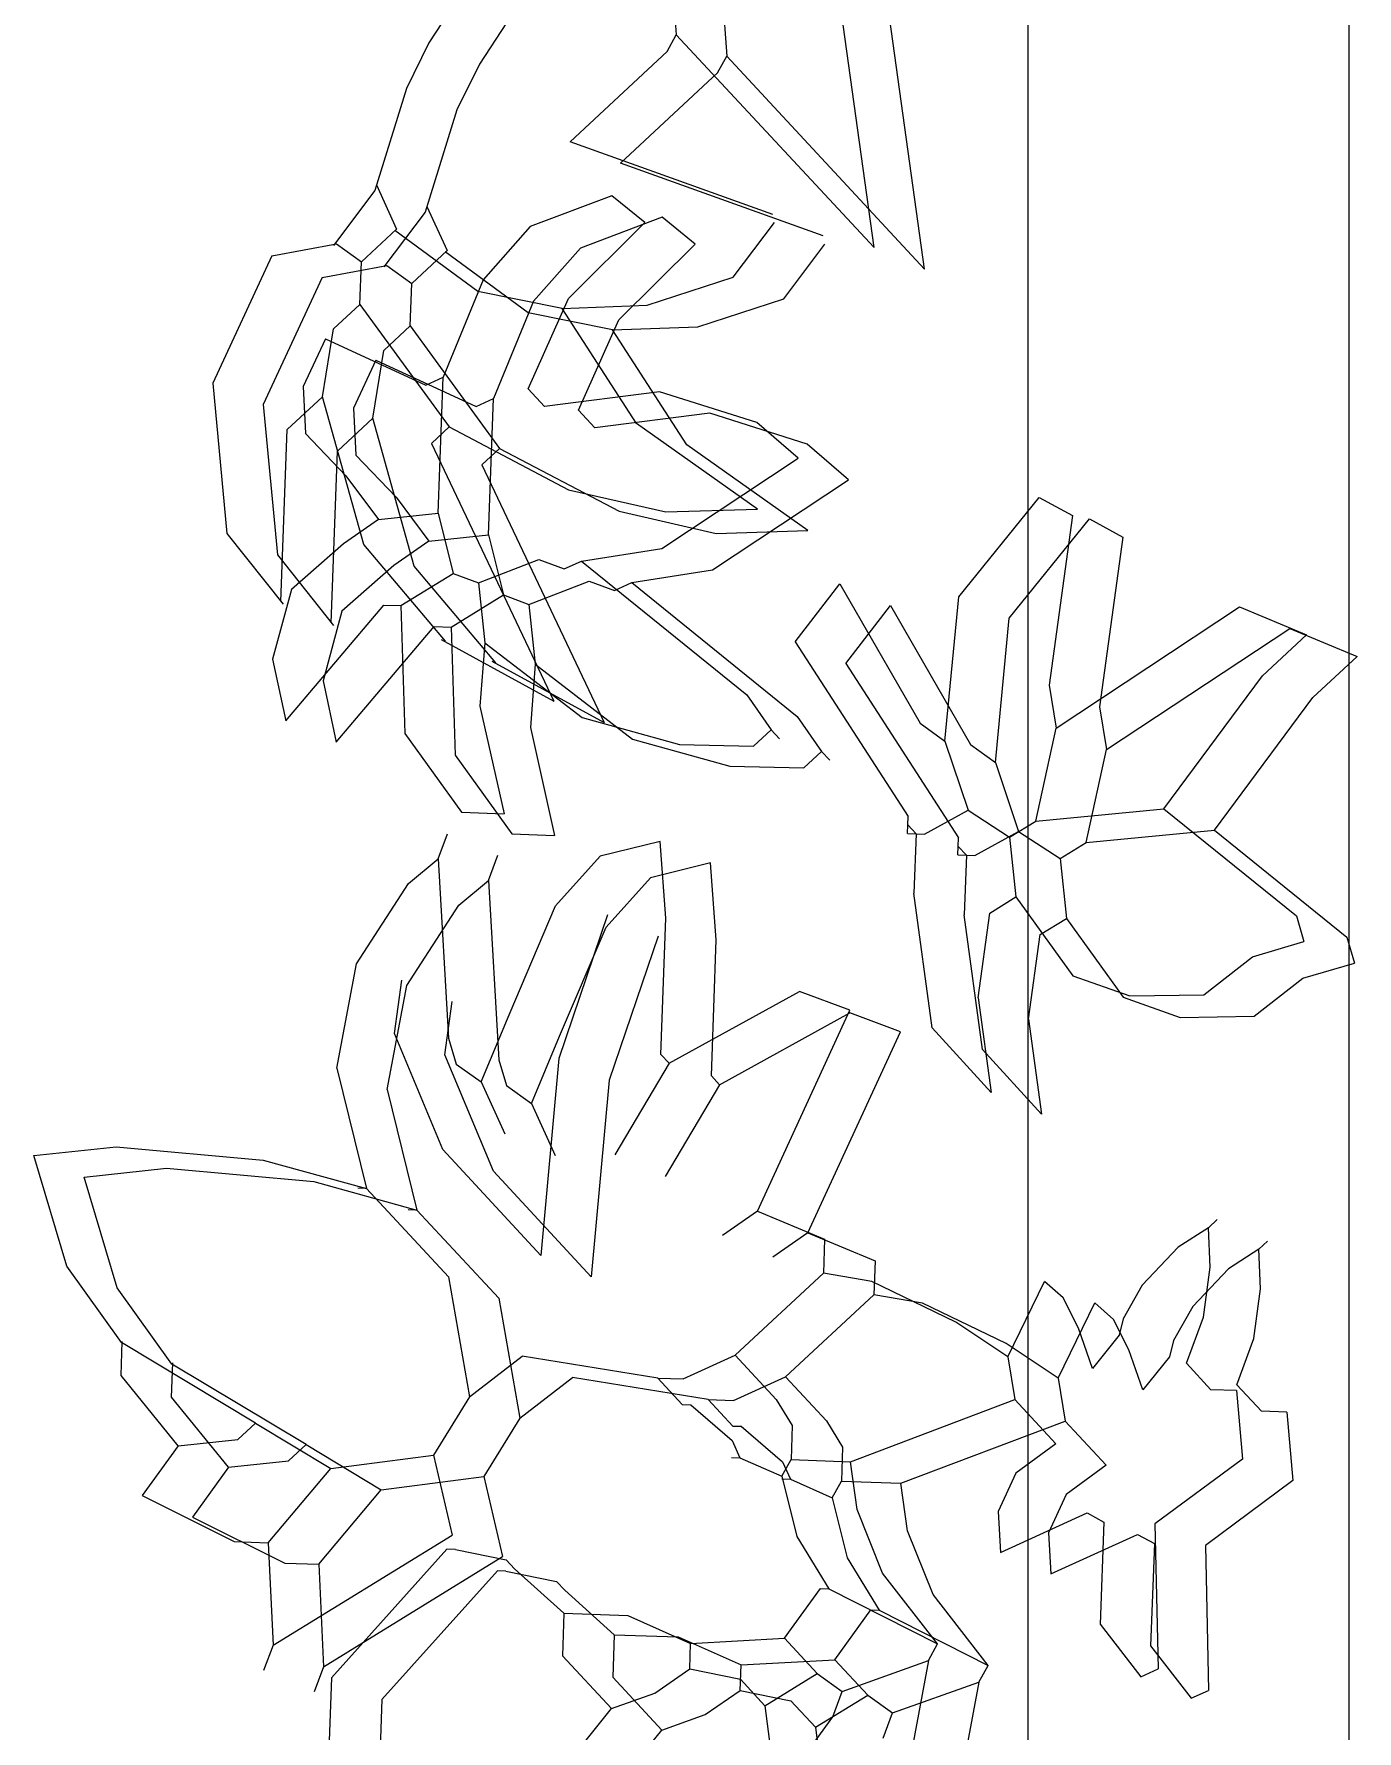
# Model space of a CAD drawing. Header units: millimetres. Extents: x 2667 to 2848, y -1 to 1765.
# Drawn here: x 2814.592 to 2815.004, y 1726.451 to 1726.98 of the extents above; entities that cross this region are included whole.
import ezdxf

# ---------------------------------------------------------------- set-up
doc = ezdxf.new("R2010")
doc.units = ezdxf.units.MM
doc.layers.add('PROIEZIONI', color=145, linetype='Continuous')
doc.layers.add('VERDE_giardino', color=74, linetype='Continuous', lineweight=9)

msp = doc.modelspace()

# ---------------------------------------------------------------- linework, layer by layer
at = {"layer": 'PROIEZIONI'}
for p, q in [((2814.90139, 1736.7425), (2814.90139, 1719.00637)), ((2815.00139, 1736.7425), (2815.00139, 1719.00637))]:
    msp.add_line(p, q, dxfattribs=at)
at = {"layer": 'VERDE_giardino'}
for p, q in [((2814.7901, 1727.00338), (2814.79188, 1726.97943)), ((2814.8058, 1726.99668), (2814.80758, 1726.97273)), ((2814.72326, 1726.98989), (2814.71483, 1726.97693)), ((2814.85353, 1726.91312), (2814.84271, 1726.99084)), ((2814.86923, 1726.90642), (2814.85841, 1726.98415)), ((2814.73896, 1726.9832), (2814.73052, 1726.97023)), ((2814.78904, 1726.97422), (2814.79188, 1726.97943)), ((2814.79188, 1726.97943), (2814.85353, 1726.91312)), ((2814.71483, 1726.97693), (2814.70781, 1726.96271)), ((2814.75882, 1726.94613), (2814.78904, 1726.97422)), ((2814.80474, 1726.96753), (2814.80758, 1726.97273)), ((2814.80758, 1726.97273), (2814.86923, 1726.90642)), ((2814.73052, 1726.97023), (2814.7235, 1726.95602)), ((2814.77452, 1726.93944), (2814.80474, 1726.96753)), ((2814.70781, 1726.96271), (2814.69797, 1726.9309)), ((2814.7235, 1726.95602), (2814.71366, 1726.9242)), ((2814.82198, 1726.92347), (2814.75882, 1726.94613)), ((2814.83767, 1726.91678), (2814.77452, 1726.93944)), ((2814.69797, 1726.9309), (2814.68509, 1726.91382)), ((2814.6985, 1726.93264), (2814.70475, 1726.91891)), ((2814.7142, 1726.92594), (2814.72045, 1726.91222)), ((2814.77175, 1726.92926), (2814.74637, 1726.91967)), ((2814.78206, 1726.92092), (2814.77175, 1726.92926)), ((2814.71366, 1726.9242), (2814.70078, 1726.90712)), ((2814.75832, 1726.89729), (2814.78206, 1726.92092)), ((2814.78745, 1726.92257), (2814.76206, 1726.91297)), ((2814.79776, 1726.91423), (2814.78745, 1726.92257)), ((2814.80963, 1726.90392), (2814.82248, 1726.92095)), ((2814.70475, 1726.91891), (2814.69377, 1726.90869)), ((2814.73001, 1726.89951), (2814.70415, 1726.91848)), ((2814.74637, 1726.91967), (2814.73172, 1726.90314)), ((2814.66583, 1726.91057), (2814.6475, 1726.87094)), ((2814.66583, 1726.91057), (2814.68601, 1726.91429)), ((2814.68601, 1726.91429), (2814.69377, 1726.90869)), ((2814.72045, 1726.91222), (2814.70946, 1726.902)), ((2814.74571, 1726.89281), (2814.71985, 1726.91179)), ((2814.76206, 1726.91297), (2814.74742, 1726.89644)), ((2814.77402, 1726.8906), (2814.79776, 1726.91423)), ((2814.82533, 1726.89723), (2814.83817, 1726.91426)), ((2814.68153, 1726.90387), (2814.70171, 1726.90759)), ((2814.69328, 1726.89545), (2814.69377, 1726.90869)), ((2814.70171, 1726.90759), (2814.70946, 1726.902)), ((2814.78283, 1726.89517), (2814.80963, 1726.90392)), ((2814.68153, 1726.90387), (2814.6632, 1726.86424)), ((2814.70898, 1726.88875), (2814.70946, 1726.902)), ((2814.73172, 1726.90314), (2814.71927, 1726.87278)), ((2814.75631, 1726.8942), (2814.73001, 1726.89951)), ((2814.68504, 1726.88779), (2814.69328, 1726.89545)), ((2814.69328, 1726.89545), (2814.72109, 1726.85728)), ((2814.74742, 1726.89644), (2814.73497, 1726.86609)), ((2814.74568, 1726.86917), (2814.75832, 1726.89729)), ((2814.75631, 1726.8942), (2814.78283, 1726.89517)), ((2814.77945, 1726.85835), (2814.75631, 1726.8942)), ((2814.79853, 1726.88848), (2814.82533, 1726.89723)), ((2814.70074, 1726.88109), (2814.70898, 1726.88875)), ((2814.70898, 1726.88875), (2814.73678, 1726.85059)), ((2814.77201, 1726.8875), (2814.74571, 1726.89281)), ((2814.76138, 1726.86248), (2814.77402, 1726.8906)), ((2814.77201, 1726.8875), (2814.79853, 1726.88848)), ((2814.68256, 1726.88474), (2814.67561, 1726.86984)), ((2814.68162, 1726.86668), (2814.68504, 1726.88779)), ((2814.68256, 1726.88474), (2814.71388, 1726.87033)), ((2814.79515, 1726.85166), (2814.77201, 1726.8875)), ((2814.69825, 1726.87805), (2814.69131, 1726.86315)), ((2814.69732, 1726.85999), (2814.70074, 1726.88109)), ((2814.69825, 1726.87805), (2814.72958, 1726.86364)), ((2814.71388, 1726.87033), (2814.71927, 1726.87278)), ((2814.71772, 1726.83038), (2814.71927, 1726.87278)), ((2814.6475, 1726.87094), (2814.6519, 1726.82411)), ((2814.67561, 1726.86984), (2814.67636, 1726.85519)), ((2814.74568, 1726.86917), (2814.75078, 1726.86367)), ((2814.78662, 1726.86824), (2814.75078, 1726.86367)), ((2814.81695, 1726.85861), (2814.78662, 1726.86824)), ((2814.6632, 1726.86424), (2814.6676, 1726.81741)), ((2814.67063, 1726.85647), (2814.68162, 1726.86668)), ((2814.69456, 1726.82061), (2814.68162, 1726.86668)), ((2814.69131, 1726.86315), (2814.69205, 1726.8485)), ((2814.72958, 1726.86364), (2814.73497, 1726.86609)), ((2814.73342, 1726.82369), (2814.73497, 1726.86609)), ((2814.76138, 1726.86248), (2814.76648, 1726.85698)), ((2814.66868, 1726.80295), (2814.67063, 1726.85647)), ((2814.68633, 1726.84977), (2814.69732, 1726.85999)), ((2814.71025, 1726.81392), (2814.69732, 1726.85999)), ((2814.72109, 1726.85728), (2814.71559, 1726.85217)), ((2814.72109, 1726.85728), (2814.75833, 1726.83773)), ((2814.80232, 1726.86154), (2814.76648, 1726.85698)), ((2814.81719, 1726.8317), (2814.77945, 1726.85835)), ((2814.83264, 1726.85192), (2814.80232, 1726.86154)), ((2814.82981, 1726.84753), (2814.81695, 1726.85861)), ((2814.67636, 1726.85519), (2814.68896, 1726.84204)), ((2814.71559, 1726.85217), (2814.75369, 1726.77188)), ((2814.83289, 1726.825), (2814.79515, 1726.85166)), ((2814.8455, 1726.84084), (2814.83264, 1726.85192)), ((2814.68438, 1726.79626), (2814.68633, 1726.84977)), ((2814.69205, 1726.8485), (2814.70466, 1726.83535)), ((2814.73678, 1726.85059), (2814.73129, 1726.84548)), ((2814.73678, 1726.85059), (2814.77403, 1726.83104)), ((2814.7874, 1726.81946), (2814.82981, 1726.84753)), ((2814.68896, 1726.84204), (2814.69908, 1726.82841)), ((2814.73129, 1726.84548), (2814.76939, 1726.76518)), ((2814.8031, 1726.81277), (2814.84551, 1726.84083)), ((2814.70466, 1726.83535), (2814.71478, 1726.82172)), ((2814.75833, 1726.83773), (2814.78863, 1726.83079)), ((2814.87986, 1726.80439), (2814.90487, 1726.83532)), ((2814.90487, 1726.83532), (2814.91527, 1726.82964)), ((2814.69908, 1726.82841), (2814.71772, 1726.83038)), ((2814.71772, 1726.83038), (2814.72235, 1726.81164)), ((2814.77403, 1726.83104), (2814.80433, 1726.8241)), ((2814.78863, 1726.83079), (2814.81719, 1726.8317)), ((2814.69908, 1726.82841), (2814.68819, 1726.82085)), ((2814.80433, 1726.8241), (2814.83289, 1726.825)), ((2814.89556, 1726.79769), (2814.92057, 1726.82862)), ((2814.91527, 1726.82964), (2814.90805, 1726.77682)), ((2814.92057, 1726.82862), (2814.93097, 1726.82294)), ((2814.6519, 1726.82411), (2814.66944, 1726.80208)), ((2814.68819, 1726.82085), (2814.67203, 1726.80661)), ((2814.71994, 1726.79052), (2814.69456, 1726.82061)), ((2814.71478, 1726.82172), (2814.70389, 1726.81415)), ((2814.71478, 1726.82172), (2814.73342, 1726.82369)), ((2814.73342, 1726.82369), (2814.73805, 1726.80495)), ((2814.7623, 1726.81549), (2814.7874, 1726.81946)), ((2814.93097, 1726.82294), (2814.92375, 1726.77013)), ((2814.6676, 1726.81741), (2814.68513, 1726.79539)), ((2814.70389, 1726.81415), (2814.68773, 1726.79991)), ((2814.73021, 1726.8087), (2814.74904, 1726.81597)), ((2814.74904, 1726.81597), (2814.7569, 1726.81303)), ((2814.7569, 1726.81303), (2814.7623, 1726.81549)), ((2814.7623, 1726.81549), (2814.81386, 1726.7738)), ((2814.70606, 1726.80161), (2814.72235, 1726.81164)), ((2814.73564, 1726.78382), (2814.71025, 1726.81392)), ((2814.72235, 1726.81164), (2814.73021, 1726.8087)), ((2814.7459, 1726.802), (2814.76474, 1726.80928)), ((2814.76474, 1726.80928), (2814.7726, 1726.80634)), ((2814.7726, 1726.80634), (2814.778, 1726.80879)), ((2814.778, 1726.80879), (2814.8031, 1726.81277)), ((2814.778, 1726.80879), (2814.82955, 1726.76711)), ((2814.67203, 1726.80661), (2814.66613, 1726.78489)), ((2814.72176, 1726.79492), (2814.73805, 1726.80495)), ((2814.73021, 1726.8087), (2814.73218, 1726.79005)), ((2814.73805, 1726.80495), (2814.7459, 1726.802)), ((2814.82893, 1726.79032), (2814.84285, 1726.80839)), ((2814.84285, 1726.80839), (2814.86781, 1726.76502)), ((2814.87557, 1726.75943), (2814.87986, 1726.80439)), ((2814.67026, 1726.76577), (2814.70076, 1726.80181)), ((2814.68773, 1726.79991), (2814.68183, 1726.77819)), ((2814.70076, 1726.80181), (2814.70606, 1726.80161)), ((2814.70606, 1726.80161), (2814.70726, 1726.76177)), ((2814.7459, 1726.802), (2814.74787, 1726.78336)), ((2814.84463, 1726.78362), (2814.85855, 1726.8017)), ((2814.85855, 1726.8017), (2814.88351, 1726.75832)), ((2814.91021, 1726.76347), (2814.96732, 1726.8012)), ((2814.96732, 1726.8012), (2814.98823, 1726.79248)), ((2814.68596, 1726.75908), (2814.71646, 1726.79511)), ((2814.71646, 1726.79511), (2814.72176, 1726.79492)), ((2814.72176, 1726.79492), (2814.72296, 1726.75507)), ((2814.89127, 1726.75274), (2814.89556, 1726.79769)), ((2814.92591, 1726.75678), (2814.98301, 1726.7945)), ((2814.98301, 1726.7945), (2815.00393, 1726.78578)), ((2814.71867, 1726.79103), (2814.75369, 1726.77188)), ((2814.73218, 1726.79005), (2814.73071, 1726.77035)), ((2814.73218, 1726.79005), (2814.7625, 1726.76675)), ((2814.82893, 1726.79032), (2814.86409, 1726.73597)), ((2814.97449, 1726.77971), (2814.98823, 1726.79248)), ((2814.66613, 1726.78489), (2814.67026, 1726.76577)), ((2814.73437, 1726.78433), (2814.76939, 1726.76518)), ((2814.74787, 1726.78335), (2814.74641, 1726.76365)), ((2814.74788, 1726.78335), (2814.7782, 1726.76006)), ((2814.84463, 1726.78362), (2814.87979, 1726.72927)), ((2814.99019, 1726.77302), (2815.00393, 1726.78578)), ((2814.68183, 1726.77819), (2814.68596, 1726.75908)), ((2814.94379, 1726.73837), (2814.97449, 1726.77971)), ((2814.81386, 1726.7738), (2814.82142, 1726.76292)), ((2814.90805, 1726.77682), (2814.91021, 1726.76347)), ((2814.95949, 1726.73167), (2814.99019, 1726.77302)), ((2814.73071, 1726.77035), (2814.7382, 1726.73675)), ((2814.7625, 1726.76675), (2814.79283, 1726.75833)), ((2814.82955, 1726.76711), (2814.83712, 1726.75622)), ((2814.92375, 1726.77013), (2814.92591, 1726.75678)), ((2814.70726, 1726.76177), (2814.72495, 1726.73724)), ((2814.74641, 1726.76365), (2814.75389, 1726.73006)), ((2814.81592, 1726.75781), (2814.82142, 1726.76292)), ((2814.82142, 1726.76292), (2814.82397, 1726.76017)), ((2814.86781, 1726.76502), (2814.87557, 1726.75943)), ((2814.90385, 1726.73452), (2814.91021, 1726.76347)), ((2814.7782, 1726.76006), (2814.80853, 1726.75164)), ((2814.79283, 1726.75833), (2814.81592, 1726.75781)), ((2814.83162, 1726.75111), (2814.83712, 1726.75622)), ((2814.83712, 1726.75622), (2814.83967, 1726.75348)), ((2814.87557, 1726.75943), (2814.88275, 1726.73794)), ((2814.88351, 1726.75832), (2814.89127, 1726.75274)), ((2814.91955, 1726.72783), (2814.92591, 1726.75678)), ((2814.72296, 1726.75507), (2814.74065, 1726.73054)), ((2814.80853, 1726.75164), (2814.83162, 1726.75111)), ((2814.89127, 1726.75274), (2814.89845, 1726.73125)), ((2814.72495, 1726.73724), (2814.7382, 1726.73675)), ((2814.864, 1726.73331), (2814.86409, 1726.73597)), ((2814.8692, 1726.73047), (2814.88275, 1726.73794)), ((2814.88275, 1726.73794), (2814.8957, 1726.72951)), ((2814.90385, 1726.73452), (2814.94379, 1726.73837)), ((2814.94379, 1726.73837), (2814.98504, 1726.70502)), ((2814.71766, 1726.72272), (2814.7206, 1726.73058)), ((2814.74065, 1726.73054), (2814.75389, 1726.73006)), ((2814.8639, 1726.73067), (2814.864, 1726.73331)), ((2814.8639, 1726.73067), (2814.86656, 1726.73057)), ((2814.864, 1726.73331), (2814.86656, 1726.73057)), ((2814.86656, 1726.73057), (2814.86588, 1726.71202)), ((2814.86656, 1726.73057), (2814.8692, 1726.73047)), ((2814.8849, 1726.72378), (2814.89845, 1726.73125)), ((2814.8957, 1726.72951), (2814.90385, 1726.73452)), ((2814.8957, 1726.72951), (2814.89768, 1726.71086)), ((2814.89845, 1726.73125), (2814.9114, 1726.72281)), ((2814.91955, 1726.72783), (2814.95949, 1726.73167)), ((2814.95949, 1726.73167), (2815.00074, 1726.69832)), ((2814.78686, 1726.72816), (2814.76811, 1726.72354)), ((2814.78864, 1726.70421), (2814.78686, 1726.72816)), ((2814.8796, 1726.72397), (2814.8797, 1726.72662)), ((2814.8797, 1726.72662), (2814.87979, 1726.72927)), ((2814.8797, 1726.72662), (2814.88225, 1726.72387)), ((2814.9114, 1726.72281), (2814.91955, 1726.72783)), ((2814.70848, 1726.71502), (2814.71766, 1726.72272)), ((2814.71766, 1726.72272), (2814.72093, 1726.66687)), ((2814.73336, 1726.71603), (2814.73629, 1726.72388)), ((2814.75428, 1726.70812), (2814.76811, 1726.72354)), ((2814.80255, 1726.72147), (2814.7838, 1726.71685)), ((2814.80433, 1726.69752), (2814.80255, 1726.72147)), ((2814.8796, 1726.72397), (2814.88225, 1726.72387)), ((2814.88225, 1726.72387), (2814.88158, 1726.70533)), ((2814.88225, 1726.72387), (2814.8849, 1726.72378)), ((2814.9114, 1726.72281), (2814.91338, 1726.70417)), ((2814.69225, 1726.69002), (2814.70848, 1726.71502)), ((2814.72418, 1726.70832), (2814.73336, 1726.71603)), ((2814.73336, 1726.71603), (2814.73663, 1726.66018)), ((2814.76998, 1726.70143), (2814.7838, 1726.71685)), ((2814.70795, 1726.68332), (2814.72418, 1726.70832)), ((2814.87153, 1726.67008), (2814.86588, 1726.71202)), ((2814.88954, 1726.70585), (2814.89768, 1726.71086)), ((2814.89768, 1726.71086), (2814.91536, 1726.68633)), ((2814.73977, 1726.67415), (2814.75428, 1726.70812)), ((2814.77048, 1726.70532), (2814.75528, 1726.66053)), ((2814.78709, 1726.66181), (2814.78864, 1726.70421)), ((2814.88723, 1726.66339), (2814.88158, 1726.70533)), ((2814.88592, 1726.67944), (2814.88954, 1726.70585)), ((2814.90524, 1726.69915), (2814.91338, 1726.70417)), ((2814.91338, 1726.70417), (2814.93106, 1726.67964)), ((2814.98504, 1726.70502), (2814.9874, 1726.69697)), ((2814.75547, 1726.66746), (2814.76998, 1726.70143)), ((2814.78618, 1726.69863), (2814.77098, 1726.65383)), ((2814.90162, 1726.67275), (2814.90524, 1726.69915)), ((2815.00074, 1726.69832), (2815.0031, 1726.69028)), ((2814.80279, 1726.65512), (2814.80433, 1726.69752)), ((2814.97131, 1726.69226), (2814.9874, 1726.69697)), ((2814.68609, 1726.65753), (2814.69225, 1726.69002)), ((2814.95617, 1726.6804), (2814.97131, 1726.69226)), ((2814.987, 1726.68556), (2815.0031, 1726.69028)), ((2814.70179, 1726.65084), (2814.70795, 1726.68332)), ((2814.7041, 1726.66833), (2814.7064, 1726.68498)), ((2814.91536, 1726.68633), (2814.93317, 1726.68002)), ((2814.97186, 1726.67371), (2814.987, 1726.68556)), ((2814.71979, 1726.66164), (2814.7221, 1726.67829)), ((2814.78964, 1726.65907), (2814.83026, 1726.68147)), ((2814.84597, 1726.67559), (2814.83026, 1726.68147)), ((2814.88592, 1726.67944), (2814.88995, 1726.64991)), ((2814.93106, 1726.67964), (2814.94887, 1726.67333)), ((2814.93317, 1726.68002), (2814.95617, 1726.6804)), ((2814.73105, 1726.65324), (2814.73977, 1726.67415)), ((2814.80534, 1726.65237), (2814.84596, 1726.67478)), ((2814.81715, 1726.61295), (2814.84597, 1726.67559)), ((2814.86167, 1726.6689), (2814.84596, 1726.67478)), ((2814.90162, 1726.67275), (2814.90565, 1726.64322)), ((2814.94887, 1726.67333), (2814.97186, 1726.67371)), ((2814.71918, 1726.63215), (2814.7041, 1726.66833)), ((2814.72093, 1726.66687), (2814.72329, 1726.65883)), ((2814.74675, 1726.64655), (2814.75547, 1726.66746)), ((2814.83285, 1726.60626), (2814.86167, 1726.6689)), ((2814.88995, 1726.64991), (2814.87153, 1726.67008)), ((2814.73488, 1726.62546), (2814.71979, 1726.66164)), ((2814.78964, 1726.65907), (2814.78709, 1726.66181)), ((2814.90565, 1726.64322), (2814.88723, 1726.66339)), ((2814.68609, 1726.65753), (2814.69534, 1726.62004)), ((2814.72329, 1726.65883), (2814.73105, 1726.65324)), ((2814.73663, 1726.66018), (2814.73899, 1726.65213)), ((2814.75528, 1726.66053), (2814.74965, 1726.59919)), ((2814.78964, 1726.65907), (2814.77268, 1726.63049)), ((2814.70179, 1726.65084), (2814.71104, 1726.61335)), ((2814.73105, 1726.65324), (2814.73842, 1726.63705)), ((2814.73899, 1726.65213), (2814.74675, 1726.64655)), ((2814.77098, 1726.65383), (2814.76535, 1726.5925)), ((2814.80534, 1726.65237), (2814.78838, 1726.6238)), ((2814.80534, 1726.65237), (2814.80279, 1726.65512)), ((2814.74675, 1726.64655), (2814.75412, 1726.63036)), ((2814.59178, 1726.63031), (2814.61741, 1726.63303)), ((2814.60201, 1726.59582), (2814.59178, 1726.63031)), ((2814.61741, 1726.63303), (2814.66322, 1726.62893)), ((2814.74965, 1726.59919), (2814.71918, 1726.63215)), ((2814.60747, 1726.62362), (2814.63311, 1726.62634)), ((2814.63311, 1726.62634), (2814.67892, 1726.62223)), ((2814.66322, 1726.62893), (2814.69534, 1726.62004)), ((2814.76535, 1726.5925), (2814.73488, 1726.62546)), ((2814.61771, 1726.58912), (2814.60747, 1726.62362)), ((2814.67892, 1726.62223), (2814.71104, 1726.61335)), ((2814.69534, 1726.62004), (2814.69269, 1726.62014)), ((2814.69534, 1726.62004), (2814.72088, 1726.59257)), ((2814.71104, 1726.61335), (2814.70839, 1726.61344)), ((2814.71104, 1726.61335), (2814.73658, 1726.58588)), ((2814.81715, 1726.61295), (2814.80627, 1726.60539)), ((2814.81715, 1726.61295), (2814.83807, 1726.60423)), ((2814.95762, 1726.60783), (2814.96036, 1726.61038)), ((2814.83285, 1726.60626), (2814.82196, 1726.59869)), ((2814.83285, 1726.60626), (2814.85377, 1726.59753)), ((2814.83807, 1726.60423), (2814.83768, 1726.59363)), ((2814.95762, 1726.60783), (2814.94819, 1726.60173)), ((2814.95818, 1726.59551), (2814.95762, 1726.60783)), ((2814.97332, 1726.60114), (2814.97606, 1726.60369)), ((2814.85377, 1726.59753), (2814.85338, 1726.58693)), ((2814.94819, 1726.60173), (2814.93704, 1726.58995)), ((2814.97332, 1726.60114), (2814.96389, 1726.59503)), ((2814.97388, 1726.58882), (2814.97332, 1726.60114)), ((2814.61902, 1726.57204), (2814.60201, 1726.59582)), ((2814.72088, 1726.59257), (2814.72748, 1726.55518)), ((2814.81021, 1726.56809), (2814.83768, 1726.59363)), ((2814.85282, 1726.59107), (2814.83768, 1726.59363)), ((2814.96389, 1726.59503), (2814.95274, 1726.58325)), ((2814.95608, 1726.57999), (2814.95818, 1726.59551)), ((2814.63471, 1726.56535), (2814.61771, 1726.58912)), ((2814.82591, 1726.56139), (2814.85338, 1726.58693)), ((2814.87892, 1726.57842), (2814.85282, 1726.59107)), ((2814.86852, 1726.58437), (2814.85338, 1726.58693)), ((2814.89512, 1726.56765), (2814.90658, 1726.59112)), ((2814.91238, 1726.58597), (2814.90658, 1726.59112)), ((2814.93704, 1726.58995), (2814.93104, 1726.57944)), ((2814.97178, 1726.5733), (2814.97388, 1726.58882)), ((2814.73658, 1726.58588), (2814.74317, 1726.54849)), ((2814.89461, 1726.57172), (2814.86852, 1726.58437)), ((2814.91081, 1726.56096), (2814.92228, 1726.58442)), ((2814.91715, 1726.57654), (2814.91238, 1726.58597)), ((2814.92808, 1726.57928), (2814.92228, 1726.58442)), ((2814.95274, 1726.58325), (2814.94674, 1726.57275)), ((2814.89512, 1726.56765), (2814.87892, 1726.57842)), ((2814.92152, 1726.56403), (2814.91715, 1726.57654)), ((2814.93284, 1726.56984), (2814.92808, 1726.57928)), ((2814.93104, 1726.57944), (2814.92986, 1726.57435)), ((2814.95077, 1726.56562), (2814.95608, 1726.57999)), ((2814.61891, 1726.56179), (2814.6193, 1726.57239)), ((2814.66084, 1726.547), (2814.61902, 1726.57204)), ((2814.91081, 1726.56096), (2814.89461, 1726.57172)), ((2814.92986, 1726.57435), (2814.92152, 1726.56403)), ((2814.94674, 1726.57275), (2814.94555, 1726.56765)), ((2814.96647, 1726.55893), (2814.97178, 1726.5733)), ((2814.63461, 1726.5551), (2814.635, 1726.5657)), ((2814.72748, 1726.55518), (2814.74386, 1726.56785)), ((2814.78607, 1726.56101), (2814.74386, 1726.56785)), ((2814.79402, 1726.56072), (2814.81021, 1726.56809)), ((2814.81021, 1726.56809), (2814.82298, 1726.55436)), ((2814.89512, 1726.56765), (2814.89728, 1726.5543)), ((2814.93722, 1726.55734), (2814.93284, 1726.56984)), ((2814.94555, 1726.56765), (2814.93722, 1726.55734)), ((2814.95843, 1726.55738), (2814.95077, 1726.56562)), ((2814.6367, 1726.53991), (2814.61891, 1726.56179)), ((2814.67654, 1726.5403), (2814.63471, 1726.56535)), ((2814.74317, 1726.54849), (2814.75956, 1726.56116)), ((2814.80177, 1726.55431), (2814.75956, 1726.56116)), ((2814.78607, 1726.56101), (2814.79373, 1726.55277)), ((2814.78607, 1726.56101), (2814.79402, 1726.56072)), ((2814.80972, 1726.55402), (2814.82591, 1726.56139)), ((2814.82591, 1726.56139), (2814.83868, 1726.54766)), ((2814.91081, 1726.56096), (2814.91298, 1726.54761)), ((2814.65239, 1726.53322), (2814.63461, 1726.5551)), ((2814.72748, 1726.55518), (2814.7162, 1726.53702)), ((2814.96638, 1726.55709), (2814.95843, 1726.55738)), ((2814.96638, 1726.55709), (2814.96826, 1726.53579)), ((2814.97413, 1726.55069), (2814.96647, 1726.55893)), ((2814.79373, 1726.55277), (2814.79638, 1726.55267)), ((2814.79638, 1726.55267), (2814.80924, 1726.54159)), ((2814.80177, 1726.55431), (2814.80943, 1726.54607)), ((2814.80177, 1726.55431), (2814.80972, 1726.55402)), ((2814.82298, 1726.55436), (2814.82799, 1726.54621)), ((2814.84616, 1726.53493), (2814.89728, 1726.5543)), ((2814.89728, 1726.5543), (2814.91005, 1726.54057)), ((2814.98208, 1726.5504), (2814.97413, 1726.55069)), ((2814.98208, 1726.5504), (2814.98395, 1726.5291)), ((2814.65534, 1726.54189), (2814.66084, 1726.547)), ((2814.66084, 1726.547), (2814.68421, 1726.53287)), ((2814.74317, 1726.54849), (2814.7319, 1726.53032)), ((2814.80943, 1726.54607), (2814.81208, 1726.54597)), ((2814.81208, 1726.54597), (2814.82494, 1726.53489)), ((2814.82799, 1726.54621), (2814.82761, 1726.53561)), ((2814.83868, 1726.54766), (2814.84369, 1726.53952)), ((2814.86185, 1726.52824), (2814.91298, 1726.54761)), ((2814.91298, 1726.54761), (2814.92575, 1726.53387)), ((2814.6367, 1726.53991), (2814.62551, 1726.5244)), ((2814.6367, 1726.53991), (2814.65534, 1726.54189)), ((2814.67104, 1726.53519), (2814.67654, 1726.5403)), ((2814.67654, 1726.5403), (2814.6999, 1726.52618)), ((2814.80924, 1726.54159), (2814.81171, 1726.53619)), ((2814.84369, 1726.53952), (2814.84331, 1726.52891)), ((2814.91005, 1726.54057), (2814.89763, 1726.53143)), ((2814.65239, 1726.53322), (2814.67104, 1726.53519)), ((2814.68421, 1726.53287), (2814.7162, 1726.53702)), ((2814.7162, 1726.53702), (2814.72203, 1726.51212)), ((2814.80905, 1726.53628), (2814.81171, 1726.53619)), ((2814.81171, 1726.53619), (2814.82476, 1726.53041)), ((2814.82476, 1726.53041), (2814.82761, 1726.53561)), ((2814.82494, 1726.53489), (2814.8274, 1726.52949)), ((2814.82761, 1726.53561), (2814.84616, 1726.53493)), ((2814.84819, 1726.52007), (2814.84616, 1726.53493)), ((2814.92575, 1726.53387), (2814.91333, 1726.52473)), ((2814.96826, 1726.53579), (2814.94098, 1726.51555)), ((2814.65239, 1726.53322), (2814.64121, 1726.5177)), ((2814.66478, 1726.5097), (2814.68421, 1726.53287)), ((2814.6999, 1726.52618), (2814.7319, 1726.53032)), ((2814.7319, 1726.53032), (2814.73772, 1726.50542)), ((2814.82475, 1726.52959), (2814.8274, 1726.52949)), ((2814.82476, 1726.53041), (2814.82939, 1726.51166)), ((2814.8274, 1726.52949), (2814.84046, 1726.52372)), ((2814.84046, 1726.52372), (2814.84331, 1726.52891)), ((2814.84331, 1726.52891), (2814.86185, 1726.52824)), ((2814.89763, 1726.53143), (2814.89209, 1726.51944)), ((2814.98395, 1726.5291), (2814.95668, 1726.50886)), ((2814.62551, 1726.5244), (2814.65418, 1726.51008)), ((2814.68048, 1726.503), (2814.6999, 1726.52618)), ((2814.84046, 1726.52372), (2814.84508, 1726.50497)), ((2814.86389, 1726.51337), (2814.86185, 1726.52824)), ((2814.91333, 1726.52473), (2814.90778, 1726.51275)), ((2814.85615, 1726.50028), (2814.84819, 1726.52007)), ((2814.89209, 1726.51944), (2814.89289, 1726.50669)), ((2814.89289, 1726.50669), (2814.91988, 1726.51898)), ((2814.91988, 1726.51898), (2814.92508, 1726.51613)), ((2814.64121, 1726.5177), (2814.66988, 1726.50339)), ((2814.87185, 1726.49359), (2814.86389, 1726.51337)), ((2814.90778, 1726.51275), (2814.90859, 1726.5)), ((2814.92508, 1726.51613), (2814.92392, 1726.48433)), ((2814.94098, 1726.51555), (2814.94199, 1726.47041)), ((2814.65418, 1726.51008), (2814.66478, 1726.5097)), ((2814.66478, 1726.5097), (2814.66628, 1726.4778)), ((2814.66628, 1726.4778), (2814.72203, 1726.51212)), ((2814.72043, 1726.50767), (2814.68448, 1726.46758)), ((2814.72309, 1726.50757), (2814.72043, 1726.50767)), ((2814.72309, 1726.50757), (2814.7389, 1726.50434)), ((2814.82939, 1726.51166), (2814.83941, 1726.49537)), ((2814.90859, 1726.5), (2814.93558, 1726.51229)), ((2814.93558, 1726.51229), (2814.94078, 1726.50944)), ((2814.94078, 1726.50944), (2814.93962, 1726.47764)), ((2814.95668, 1726.50886), (2814.95769, 1726.46372)), ((2814.66988, 1726.50339), (2814.68048, 1726.503)), ((2814.68048, 1726.503), (2814.68197, 1726.4711)), ((2814.68197, 1726.4711), (2814.73772, 1726.50542)), ((2814.7389, 1726.50434), (2814.74145, 1726.5016)), ((2814.84508, 1726.50497), (2814.8551, 1726.48868)), ((2814.73613, 1726.50097), (2814.70018, 1726.46089)), ((2814.73879, 1726.50088), (2814.73613, 1726.50097)), ((2814.73879, 1726.50088), (2814.75459, 1726.49765)), ((2814.74145, 1726.5016), (2814.75686, 1726.48777)), ((2814.75459, 1726.49765), (2814.75714, 1726.49491)), ((2814.87328, 1726.47822), (2814.85615, 1726.50028)), ((2814.75714, 1726.49491), (2814.77256, 1726.48107)), ((2814.82558, 1726.47995), (2814.83676, 1726.49547)), ((2814.83676, 1726.49547), (2814.83941, 1726.49537)), ((2814.83941, 1726.49537), (2814.87328, 1726.47822)), ((2814.88898, 1726.47152), (2814.87185, 1726.49359)), ((2814.75686, 1726.48777), (2814.75638, 1726.47451)), ((2814.75686, 1726.48777), (2814.77678, 1726.48709)), ((2814.77678, 1726.48709), (2814.79633, 1726.47837)), ((2814.84128, 1726.47326), (2814.85246, 1726.48877)), ((2814.85246, 1726.48877), (2814.8551, 1726.48868)), ((2814.8551, 1726.48868), (2814.88898, 1726.47152)), ((2814.77256, 1726.48107), (2814.77208, 1726.46782)), ((2814.77256, 1726.48107), (2814.79247, 1726.48039)), ((2814.92392, 1726.48433), (2814.9366, 1726.46795)), ((2814.66628, 1726.4778), (2814.66333, 1726.46994)), ((2814.79247, 1726.48039), (2814.81203, 1726.47167)), ((2814.79604, 1726.47042), (2814.79633, 1726.47837)), ((2814.79633, 1726.47837), (2814.82558, 1726.47995)), ((2814.82558, 1726.47995), (2814.83579, 1726.46897)), ((2814.87044, 1726.47302), (2814.87328, 1726.47822)), ((2814.93962, 1726.47764), (2814.9523, 1726.46125)), ((2814.68197, 1726.4711), (2814.67903, 1726.46325)), ((2814.75638, 1726.47451), (2814.7717, 1726.45803)), ((2814.78515, 1726.46285), (2814.79604, 1726.47042)), ((2814.79604, 1726.47042), (2814.81184, 1726.46719)), ((2814.81174, 1726.46372), (2814.81203, 1726.47167)), ((2814.81203, 1726.47167), (2814.84128, 1726.47326)), ((2814.84128, 1726.47326), (2814.85149, 1726.46228)), ((2814.84355, 1726.46338), (2814.87044, 1726.47302)), ((2814.87044, 1726.47302), (2814.86055, 1726.4203)), ((2814.88613, 1726.46632), (2814.88898, 1726.47152)), ((2814.68448, 1726.46758), (2814.68135, 1726.38171)), ((2814.77208, 1726.46782), (2814.7874, 1726.45134)), ((2814.81184, 1726.46719), (2814.8195, 1726.45895)), ((2814.8195, 1726.45895), (2814.83579, 1726.46897)), ((2814.83579, 1726.46897), (2814.84355, 1726.46338)), ((2814.85925, 1726.45668), (2814.88613, 1726.46632)), ((2814.88613, 1726.46632), (2814.87625, 1726.41361)), ((2814.9366, 1726.46795), (2814.94199, 1726.47041)), ((2814.70018, 1726.46089), (2814.69705, 1726.37502)), ((2814.7717, 1726.45803), (2814.78515, 1726.46285)), ((2814.80085, 1726.45616), (2814.81174, 1726.46372)), ((2814.81174, 1726.46372), (2814.82754, 1726.4605)), ((2814.82754, 1726.4605), (2814.8352, 1726.45226)), ((2814.8352, 1726.45226), (2814.85149, 1726.46228)), ((2814.84061, 1726.45552), (2814.84355, 1726.46338)), ((2814.85149, 1726.46228), (2814.85925, 1726.45668)), ((2814.9523, 1726.46125), (2814.95769, 1726.46372)), ((2814.76337, 1726.44772), (2814.7717, 1726.45803)), ((2814.7874, 1726.45134), (2814.80085, 1726.45616)), ((2814.8195, 1726.45895), (2814.82157, 1726.44295)), ((2814.82943, 1726.44001), (2814.84061, 1726.45552)), ((2814.85631, 1726.44883), (2814.85925, 1726.45668)), ((2814.77906, 1726.44103), (2814.7874, 1726.45134)), ((2814.8352, 1726.45226), (2814.83727, 1726.43626))]:
    msp.add_line(p, q, dxfattribs=at)
for centre, start, end in [((2814.66583, 1726.91057), 100.7175, 155.4465), ((2814.68153, 1726.90387), 100.7175, 155.4465), ((2814.68448, 1726.46758), 137.7572, 177.5602), ((2814.70018, 1726.46089), 137.7572, 177.5602)]:
    msp.add_arc(centre, 0.000000331, start, end, dxfattribs=at)

doc.saveas('drawing.dxf')
